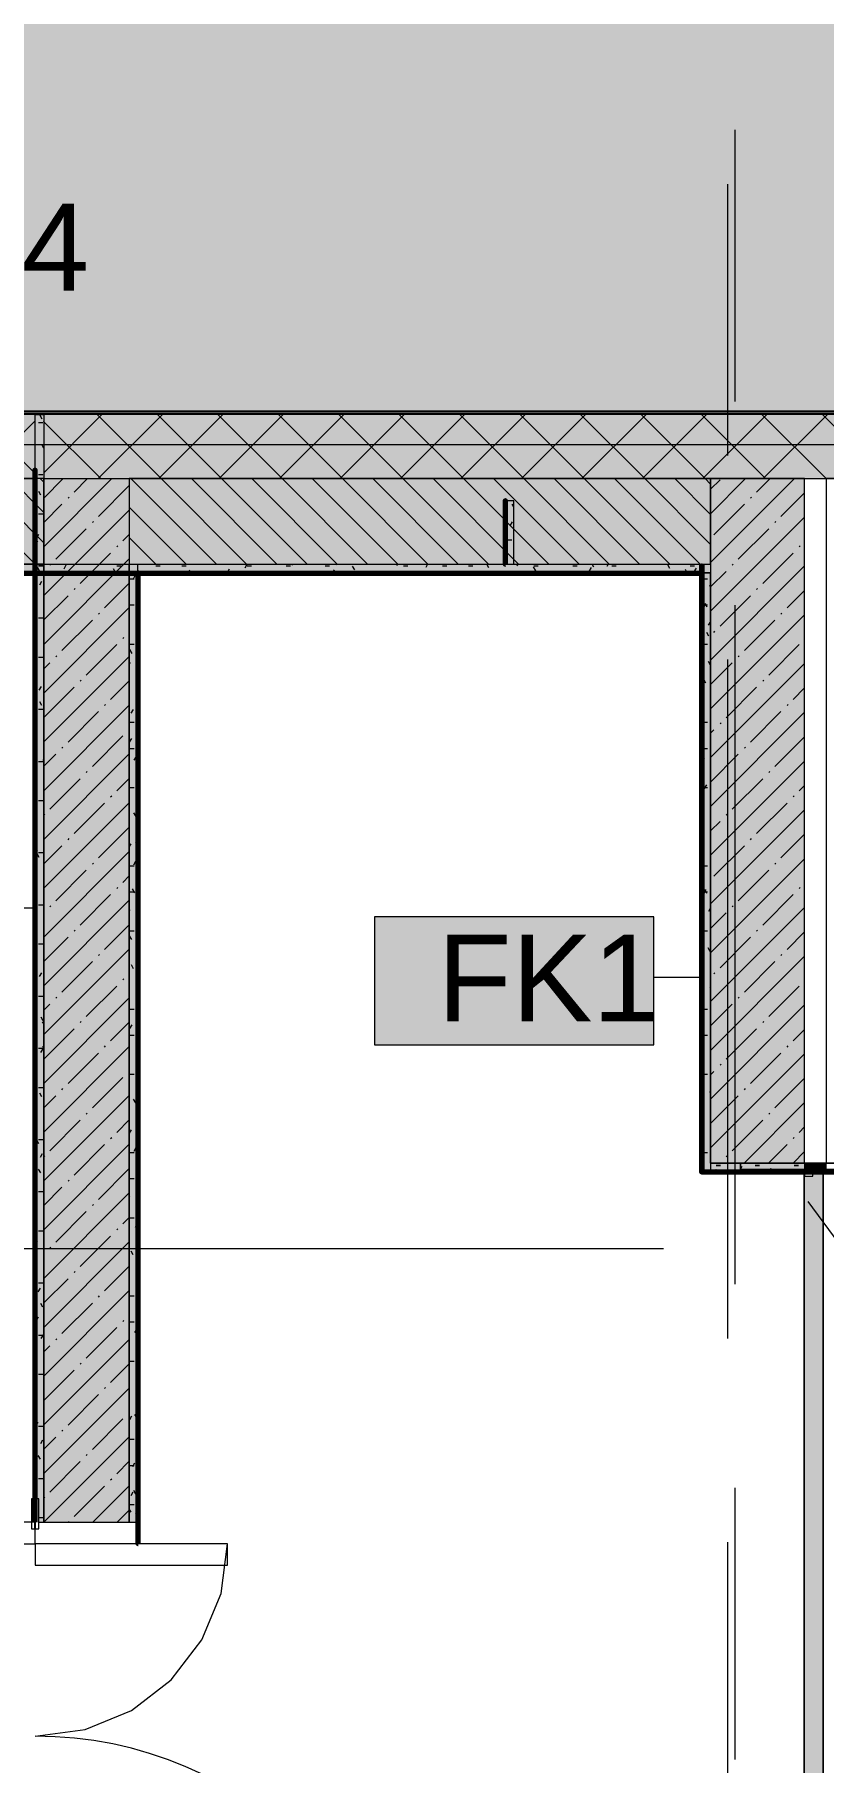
# Model space of a CAD drawing. Header units: millimetres. Extents: x -3817 to 677485, y -22715 to 103890.
# Drawn here: x 588856 to 590702, y 14075 to 18115 of the extents above; entities that cross this region are included whole.
import ezdxf

# ---------------------------------------------------------------- set-up
doc = ezdxf.new("R2010")
doc.units = ezdxf.units.MM
doc.layers.add('PDF _Геометрия', color=7, linetype='Continuous', true_color=0x1d1d1d)
doc.layers.add('PDF _Сплошная заливка', color=7, linetype='Continuous', true_color=0xffffff)
doc.layers.add('PDF _Текст', color=7, linetype='Continuous')
doc.styles.add('PDF GOST-Common', font='arial.ttf')

msp = doc.modelspace()

# ---------------------------------------------------------------- hatches: boundary and pattern name
at = {"layer": 'PDF _Сплошная заливка', "true_color": 0xd4d4d4, "transparency": 33554559}
msp.add_hatch(color=254, dxfattribs=at).paths.add_polyline_path([(551323.7, 16651.8), (551900.1, 16651.8), (551900.1, 17234.9), (590928.1, 17234.9), (590928.1, 25765.2), (586096.2, 25765.2), (586096.2, 29274.9), (549759, 29274.9), (549759, 16651.8), (550593, 16651.8)])
at = {"layer": 'PDF _Сплошная заливка', "transparency": 33554559}
h = msp.add_hatch(color=256, dxfattribs=at)
h.paths.add_polyline_path([(585778.1, 17076.9), (587578.1, 17076.9), (587578.1, 17226.9), (585778.1, 17226.9)], flags=0)
h.paths.add_polyline_path([(584278.1, 17076.9), (584278.1, 17226.9), (582195.1, 17226.9), (582195.1, 17076.9), (584206.9, 17076.9)], flags=0)
h.paths.add_polyline_path([(585178.1, 17076.9), (585408.1, 17076.9), (585408.1, 17226.9), (585178.1, 17226.9)], flags=0)
h.paths.add_polyline_path([(588858.1, 17076.9), (588858.1, 17226.9), (588478.1, 17226.9), (588478.1, 17076.9), (588591.4, 17076.9)], flags=0)
h.paths.add_polyline_path([(591155.8, 17076.9), (591155.8, 17226.9), (588878.1, 17226.9), (588878.1, 17076.9), (590783.6, 17076.9)], flags=0)
h.paths.add_polyline_path([(581284, 17076.9), (581395.1, 17076.9), (581395.1, 17226.9), (577788.4, 17226.9), (577788.4, 17076.9), (579822.5, 17076.9)], flags=0)
h.paths.add_polyline_path([(576588.4, 17076.9), (576588.4, 17226.9), (571968.1, 17226.9), (571968.1, 17076.9), (574678.1, 17076.9)], flags=0)
h.paths.add_polyline_path([(571053.6, 17076.9), (571168.1, 17076.9), (571168.1, 17226.9), (565028.1, 17226.9), (565028.1, 17076.9), (569592.2, 17076.9)], flags=0)
h.paths.add_polyline_path([(557900.3, 17076.9), (558928.1, 17076.9), (558928.1, 17226.9), (552208.1, 17226.9), (552208.1, 17169.9), (552058.1, 17169.9), (552058.1, 17076.9), (556828.1, 17076.9)], flags=0)
h.paths.add_polyline_path([(560092.6, 17076.9), (560428.1, 17076.9), (560428.1, 17226.9), (559828.1, 17226.9), (559828.1, 17076.9)], flags=0)
h.paths.add_polyline_path([(561328.1, 17076.9), (561928.1, 17076.9), (561928.1, 17226.9), (561328.1, 17226.9)], flags=0)
h = msp.add_hatch(color=256, dxfattribs=at)
h.paths.add_polyline_path([(588858.1, 12106.9), (588878.1, 12106.9), (588878.1, 13186.9), (588866.1, 13186.9), (588866.1, 13131.9), (588858.1, 13131.9), (588858.1, 12653.9)], flags=0)
h.paths.add_polyline_path([(588866.1, 14636.9), (588878.1, 14636.9), (588878.1, 17226.9), (588858.1, 17226.9), (588858.6, 14691.9), (588866.1, 14691.9), (588866.1, 14644.9)], flags=0)
h = msp.add_hatch(color=256, dxfattribs=at)
h.paths.add_polyline_path([(588878.1, 16876.9), (588878.1, 17076.9), (588478.1, 17076.9), (588478.1, 16876.9), (588591.4, 16876.9)], flags=0)
h.paths.add_polyline_path([(585778.1, 16876.9), (587578.1, 16876.9), (587578.1, 17076.9), (585778.1, 17076.9), (585778.1, 16955.7)], flags=0)
h.paths.add_polyline_path([(590438.1, 16876.9), (590438.1, 17076.9), (589078.1, 17076.9), (589078.1, 16876.9), (590418.1, 16876.9)], flags=0)
h = msp.add_hatch(color=256, dxfattribs=at)
h.paths.add_polyline_path([(589078.1, 12876.9), (589078.1, 13186.9), (588878.1, 13186.9), (588878.1, 12876.9)], flags=0)
h.paths.add_polyline_path([(588878.1, 14636.9), (589078.1, 14636.9), (589078.1, 17076.9), (588878.1, 17076.9), (588878.1, 16477.7)], flags=0)
for color, points in [(256, [(590658.1, 15476.9), (590658.1, 15476.9), (590658.1, 17076.9), (590438.1, 17076.9), (590438.1, 15476.9)]), (5, [(590656.6, 13097.9), (590677.6, 13097.9), (590677.6, 13107.9), (590697.6, 13107.9), (590697.6, 13097.9), (590701.6, 13097.9), (590701.6, 15455.9), (590677.6, 15455.9), (590677.6, 15445.9), (590657.6, 15445.9), (590656.6, 13107.9)]), (5, [(590677.6, 13101.1), (590677.6, 13107.9), (590697.6, 13107.9), (590697.6, 13101.1), (590701.6, 13101.1), (590701.6, 15455.9), (590677.6, 15455.9), (590677.6, 15445.9), (590657.6, 15445.9), (590656.6, 13101.1)])]:
    msp.add_hatch(color=color, dxfattribs=at).paths.add_polyline_path(points)
h = msp.add_hatch(color=256, dxfattribs=at)
h.paths.add_polyline_path([(590438.1, 16856.9), (590438.1, 16876.9), (588478.1, 16876.9), (588478.1, 16856.9), (590417.1, 16856.9)], flags=0)
h.paths.add_polyline_path([(587578.1, 16856.9), (587578.1, 16876.9), (585798.1, 16876.9), (585798.1, 16856.9), (587129.9, 16856.9)], flags=0)

# ---------------------------------------------------------------- linework, layer by layer
at = {"layer": 'PDF _Геометрия', "color": 8, "lineweight": 9, "true_color": 0x808080}
for points in [[(590928.1, 17234.9), (590928.1, 25765.2), (586096.2, 25765.2), (586096.2, 29274.9), (549759, 29274.9), (549759, 16651.8), (551900.1, 16651.8), (551900.1, 17234.9)], [(590658.1, 15455.9), (590708.1, 15455.9), (590708.1, 15476.9), (590658.1, 15476.9)]]:
    msp.add_lwpolyline(points, close=True, dxfattribs=at)
at = {"layer": 'PDF _Геометрия', "color": 253, "lineweight": 9, "true_color": 0xaaaaaa}
for points in [[(590495.5, 17257.6), (590495.5, 17892.6)], [(590478.1, 17130.6), (590478.1, 17765.6)], [(585647.8, 16876.9), (587828.1, 16876.9), (590328.1, 16876.9)], [(590495.5, 15193.8), (590495.5, 16781.3)], [(590478.1, 15066.9), (590478.1, 16654.4)], [(585647.8, 15276.9), (587828.1, 15276.9), (590328.1, 15276.9)], [(590495.5, 14082.6), (590495.5, 14717.6)], [(590478.1, 13955.6), (590478.1, 14590.6)]]:
    msp.add_lwpolyline(points, dxfattribs=at)
at = {"layer": 'PDF _Геометрия', "color": 9, "lineweight": 9, "true_color": 0xc0c0c0}
for points in [[(591155.8, 17234.9), (588478.1, 17234.9), (588478.1, 17076.9), (588858.1, 17076.9), (588858.1, 14691.9)], [(588878.1, 17076.9), (591155.8, 17076.9), (590928.1, 17076.9), (590928.1, 16856.9), (591155.8, 16856.9), (590928.1, 16856.9), (590928.1, 17076.9), (590708.1, 17076.9), (590708.1, 15476.9), (590928.1, 15476.9), (590508.1, 15476.9), (590508.1, 15456.9)], [(590948.1, 15456.9), (590928.1, 15456.9), (590708.1, 15456.9), (590928.1, 15456.9), (590928.1, 15476.9), (590438.1, 15476.9), (590438.1, 15456.9), (590658.1, 15456.9), (590508.1, 15456.9), (590508.1, 15476.9), (590438.1, 15476.9), (590658.1, 15476.9), (590658.1, 17076.9), (590438.1, 17076.9), (590438.1, 16876.9), (590438.1, 17076.9)], [(588866.1, 14636.9), (588878.1, 14636.9), (589078.1, 14636.9), (589098.1, 14636.9), (589098.1, 16876.9)], [(590417.1, 16856.9), (590438.1, 16856.9), (590418.1, 16856.9), (590418.1, 15456.9)], [(590657.6, 15465.9), (590657.6, 15445.9), (590677.6, 15445.9), (590677.6, 15455.9)]]:
    msp.add_lwpolyline(points, dxfattribs=at)
at = {"layer": 'PDF _Геометрия', "color": 7, "lineweight": 9}
for points in [[(591155.8, 17229.9), (588478.1, 17229.9)], [(591155.8, 17226.9), (588878.1, 17226.9), (588858.1, 17226.9), (588478.1, 17226.9)], [(588858.1, 17076.9), (588858.1, 17226.9), (588878.1, 17226.9), (588878.1, 17076.9), (588878.1, 16876.9), (588878.1, 14636.9), (588878.1, 16876.9), (588478.1, 16876.9), (590438.1, 16876.9), (590438.1, 16856.9), (590438.1, 15476.9), (590438.1, 16856.9)], [(591155.8, 17155.9), (588478.1, 17155.9)], [(588878.1, 16876.9), (588878.1, 17076.9), (588478.1, 17076.9)], [(590438.1, 17076.9), (589078.1, 17076.9), (589078.1, 16876.9), (589078.1, 14636.9), (589078.1, 16876.9), (589098.1, 16876.9), (590417.1, 16876.9)], [(588478.1, 16856.9), (590417.1, 16856.9)], [(590418.1, 16876.9), (590438.1, 16876.9)], [(588857.6, 16072.3), (588645.1, 16072.3)], [(590417.6, 15910.9), (590305.1, 15910.9)], [(590438.1, 15455.9), (590438.1, 15456.9), (590508.1, 15456.9)], [(590677.6, 13101.1), (590656.6, 13101.1), (590656.6, 15455.9), (590656.6, 13101.1)], [(590701.6, 13101.1), (590701.6, 15455.9), (590701.6, 13101.1), (590697.6, 13101.1)]]:
    msp.add_lwpolyline(points, dxfattribs=at)
at = {"layer": 'PDF _Геометрия', "lineweight": 9}
for points in [[(588878.1, 16927.1), (588728.3, 17076.9), (588578.3, 17226.9)], [(588858.1, 17088.5), (588719.8, 17226.9)], [(588722.7, 17076.9), (588858.1, 17212.2)], [(588878.1, 17090.8), (589014.2, 17226.9)], [(589011.2, 17076.9), (588878.1, 17209.9)], [(589352.6, 16876.9), (589152.6, 17076.9), (589002.6, 17226.9)], [(589005.6, 17076.9), (589155.6, 17226.9)], [(589494, 16876.9), (589294, 17076.9), (589144, 17226.9)], [(589147, 17076.9), (589297, 17226.9)], [(589635.4, 16876.9), (589435.4, 17076.9), (589285.4, 17226.9)], [(589288.4, 17076.9), (589438.4, 17226.9)], [(589776.9, 16876.9), (589576.9, 17076.9), (589426.9, 17226.9)], [(589429.8, 17076.9), (589579.8, 17226.9)], [(589918.3, 16876.9), (589718.3, 17076.9), (589568.3, 17226.9)], [(589571.3, 17076.9), (589721.3, 17226.9)], [(590059.7, 16876.9), (589859.7, 17076.9), (589709.7, 17226.9)], [(589712.7, 17076.9), (589862.7, 17226.9)], [(590201.1, 16876.9), (590001.1, 17076.9), (589851.1, 17226.9)], [(589854.1, 17076.9), (590004.1, 17226.9)], [(590342.5, 16876.9), (590142.5, 17076.9), (589992.5, 17226.9)], [(589995.5, 17076.9), (590145.5, 17226.9)], [(590438.1, 16922.7), (590284, 17076.9), (590134, 17226.9)], [(590137, 17076.9), (590287, 17226.9)], [(590438.1, 17064.1), (590425.4, 17076.9), (590275.4, 17226.9)], [(590278.4, 17076.9), (590428.4, 17226.9)], [(590566.8, 17076.9), (590416.8, 17226.9)], [(590419.8, 17076.9), (590569.8, 17226.9)], [(590708.2, 17076.9), (590558.2, 17226.9)], [(590561.2, 17076.9), (590711.2, 17226.9)], [(590849.7, 17076.9), (590699.7, 17226.9)], [(588857.6, 16876.9), (588657.6, 17076.9)], [(588878.1, 16997.8), (588799, 17076.9)], [(588878.1, 17068.5), (588869.8, 17076.9)], [(588878.1, 17031.5), (588923.4, 17076.9)], [(588878.1, 16917.5), (589037.5, 17076.9)], [(588949, 17045.4), (588980.4, 17076.9)], [(589006, 16988.4), (589077.3, 17059.7)], [(589281.9, 16876.9), (589081.9, 17076.9)], [(589423.3, 16876.9), (589223.3, 17076.9)], [(589564.7, 16876.9), (589364.7, 17076.9)], [(589706.1, 16876.9), (589506.1, 17076.9)], [(589847.6, 16876.9), (589647.6, 17076.9)], [(589989, 16876.9), (589789, 17076.9)], [(590130.4, 16876.9), (589930.4, 17076.9)], [(590271.8, 16876.9), (590071.8, 17076.9)], [(590413.3, 16876.9), (590213.3, 17076.9)], [(590438.1, 16993.4), (590354.7, 17076.9)], [(590438.1, 16994.9), (590520.1, 17076.9)], [(590438.1, 16880.8), (590634.2, 17076.9)], [(590438.1, 17051.9), (590460.2, 17073.9)], [(590545.7, 17045.4), (590577.1, 17076.9)], [(588878.1, 16974.5), (588920.5, 17016.9)], [(588934.7, 17031.2), (588937.1, 17033.5)], [(589211.2, 16876.9), (589078.1, 17009.9)], [(590445.9, 16945.6), (590517.2, 17016.9)], [(590531.4, 17031.2), (590533.8, 17033.5)], [(590602.7, 16988.4), (590658.1, 17043.8)], [(588878.1, 16803.5), (589078.1, 17003.5)], [(588991.8, 16974.1), (588994.1, 16976.5)], [(590438.1, 16766.8), (590658.1, 16986.8)], [(590588.5, 16974.1), (590590.8, 16976.5)], [(588906.2, 16888.6), (588977.5, 16959.9)], [(589063, 16931.4), (589078.1, 16946.4)], [(589140.5, 16876.9), (589078.1, 16939.2)], [(590502.9, 16888.6), (590574.2, 16959.9)], [(588878.1, 16689.4), (589078.1, 16889.4)], [(588963.3, 16831.6), (589034.5, 16902.8)], [(589048.8, 16917.1), (589051.2, 16919.5)], [(590559.9, 16831.6), (590631.2, 16902.8)], [(590645.5, 16917.1), (590647.9, 16919.5)], [(588892, 16874.3), (588894.3, 16876.7)], [(590438.1, 16652.7), (590658.1, 16872.7)], [(590438.1, 16823.8), (590474.4, 16860.1)], [(590488.7, 16874.3), (590491, 16876.7)], [(588949, 16817.3), (588951.4, 16819.7)], [(589020.3, 16774.5), (589078.1, 16832.4)], [(590545.7, 16817.3), (590548.1, 16819.7)], [(590617, 16774.5), (590658.1, 16815.7)], [(588878.1, 16746.4), (588934.7, 16803.1)], [(588878.1, 16575.4), (589078.1, 16775.4)], [(590460.2, 16731.8), (590531.4, 16803.1)], [(588920.5, 16674.7), (588991.8, 16746)], [(589006, 16760.3), (589008.4, 16762.7)], [(590438.1, 16538.7), (590658.1, 16758.7)], [(590517.2, 16674.7), (590588.5, 16746)], [(590602.7, 16760.3), (590605.1, 16762.7)], [(588977.5, 16617.7), (589048.8, 16689)], [(589063, 16703.3), (589065.4, 16705.6)], [(589077.3, 16717.5), (589078.1, 16718.3)], [(590445.9, 16717.5), (590448.3, 16719.9)], [(590574.2, 16617.7), (590645.5, 16689)], [(588878.1, 16461.3), (589078.1, 16661.3)], [(588878.1, 16632.4), (588892, 16646.2)], [(588906.2, 16660.5), (588908.6, 16662.9)], [(590438.1, 16595.7), (590488.7, 16646.2)], [(590438.1, 16424.6), (590658.1, 16644.6)], [(590502.9, 16660.5), (590505.3, 16662.9)], [(588963.3, 16603.5), (588965.6, 16605.8)], [(589034.5, 16560.7), (589078.1, 16604.3)], [(590559.9, 16603.5), (590562.3, 16605.8)], [(588878.1, 16518.3), (588949, 16589.2)], [(590474.4, 16517.9), (590545.7, 16589.2)], [(590631.2, 16560.7), (590658.1, 16587.6)], [(588878.1, 16347.3), (589078.1, 16547.3)], [(588934.7, 16460.9), (589006, 16532.2)], [(589020.3, 16546.4), (589022.7, 16548.8)], [(590438.1, 16310.6), (590658.1, 16530.6)], [(590531.4, 16460.9), (590602.7, 16532.2)], [(590617, 16546.4), (590619.3, 16548.8)], [(589077.3, 16489.4), (589078.1, 16490.2)], [(590438.1, 16481.6), (590445.9, 16489.4)], [(590460.2, 16503.7), (590462.5, 16506)], [(588920.5, 16446.6), (588922.9, 16449)], [(588991.8, 16403.9), (589063, 16475.2)], [(590517.2, 16446.6), (590519.5, 16449)], [(590588.5, 16403.9), (590658.1, 16473.5)], [(588878.1, 16233.2), (589078.1, 16433.2)], [(588878.1, 16404.3), (588906.2, 16432.4)], [(590438.1, 16367.6), (590502.9, 16432.4)], [(590438.1, 16196.5), (590658.1, 16416.5)], [(588892, 16304.1), (588963.3, 16375.4)], [(588977.5, 16389.6), (588979.9, 16392)], [(589048.8, 16346.9), (589078.1, 16376.2)], [(590488.7, 16304.1), (590559.9, 16375.4)], [(590574.2, 16389.6), (590576.6, 16392)], [(589034.5, 16332.6), (589036.9, 16335)], [(590631.2, 16332.6), (590633.6, 16335)], [(590645.5, 16346.9), (590658.1, 16359.5)], [(588878.1, 16119.2), (589078.1, 16319.2)], [(588878.1, 16290.2), (588880.1, 16292.2)], [(588949, 16247.1), (589020.3, 16318.3)], [(590438.1, 16082.5), (590658.1, 16302.5)], [(590474.4, 16289.8), (590476.8, 16292.2)], [(590545.7, 16247.1), (590617, 16318.3)], [(589006, 16190), (589077.3, 16261.3)], [(590438.1, 16253.5), (590460.2, 16275.6)], [(590602.7, 16190), (590658.1, 16245.4)], [(588878.1, 16176.2), (588920.5, 16218.6)], [(588878.1, 16005.1), (589078.1, 16205.1)], [(588934.7, 16232.8), (588937.1, 16235.2)], [(590445.9, 16147.3), (590517.2, 16218.6)], [(590531.4, 16232.8), (590533.8, 16235.2)], [(588906.2, 16090.2), (588977.5, 16161.5)], [(588991.8, 16175.8), (588994.1, 16178.2)], [(590438.1, 15968.4), (590658.1, 16188.4)], [(590502.9, 16090.2), (590574.2, 16161.5)], [(590588.5, 16175.8), (590590.8, 16178.2)], [(589048.8, 16118.8), (589051.2, 16121.1)], [(589063, 16133), (589078.1, 16148.1)], [(590645.5, 16118.8), (590647.9, 16121.1)], [(588878.1, 15891.1), (589078.1, 16091.1)], [(588892, 16076), (588894.3, 16078.4)], [(588963.3, 16033.2), (589034.5, 16104.5)], [(590488.7, 16076), (590491, 16078.4)], [(590559.9, 16033.2), (590631.2, 16104.5)], [(590438.1, 15854.4), (590658.1, 16074.4)], [(590438.1, 16025.4), (590474.4, 16061.7)], [(588878.1, 15948.1), (588934.7, 16004.7)], [(588949, 16019), (588951.4, 16021.3)], [(589020.3, 15976.2), (589078.1, 16034)], [(590460.2, 15933.4), (590531.4, 16004.7)], [(590545.7, 16019), (590548.1, 16021.3)], [(590617, 15976.2), (590658.1, 16017.3)], [(588878.1, 15777), (589078.1, 15977)], [(589006, 15961.9), (589008.4, 15964.3)], [(590438.1, 15740.3), (590658.1, 15960.3)], [(590602.7, 15961.9), (590605.1, 15964.3)], [(588920.5, 15876.4), (588991.8, 15947.7)], [(589077.3, 15919.2), (589078.1, 15920)], [(590445.9, 15919.2), (590448.3, 15921.5)], [(590517.2, 15876.4), (590588.5, 15947.7)], [(588977.5, 15819.4), (589048.8, 15890.7)], [(589063, 15904.9), (589065.4, 15907.3)], [(590574.2, 15819.4), (590645.5, 15890.7)], [(588878.1, 15663), (589078.1, 15863)], [(588878.1, 15834), (588892, 15847.9)], [(588906.2, 15862.1), (588908.6, 15864.5)], [(590438.1, 15797.3), (590488.7, 15847.9)], [(590438.1, 15626.3), (590658.1, 15846.3)], [(590502.9, 15862.1), (590505.3, 15864.5)], [(588963.3, 15805.1), (588965.6, 15807.5)], [(589034.5, 15762.4), (589078.1, 15805.9)], [(590559.9, 15805.1), (590562.3, 15807.5)], [(588878.1, 15720), (588949, 15790.9)], [(590474.4, 15719.6), (590545.7, 15790.9)], [(590631.2, 15762.4), (590658.1, 15789.2)], [(588878.1, 15548.9), (589078.1, 15748.9)], [(588934.7, 15662.6), (589006, 15733.8)], [(589020.3, 15748.1), (589022.7, 15750.5)], [(590438.1, 15512.2), (590658.1, 15732.2)], [(590531.4, 15662.6), (590602.7, 15733.8)], [(590617, 15748.1), (590619.3, 15750.5)], [(588991.8, 15605.5), (589063, 15676.8)], [(589077.3, 15691.1), (589078.1, 15691.9)], [(590438.1, 15683.3), (590445.9, 15691.1)], [(590460.2, 15705.3), (590462.5, 15707.7)], [(590588.5, 15605.5), (590658.1, 15675.2)], [(588878.1, 15434.9), (589078.1, 15634.9)], [(588878.1, 15605.9), (588906.2, 15634)], [(588920.5, 15648.3), (588922.9, 15650.7)], [(590438.1, 15569.2), (590502.9, 15634)], [(590517.2, 15648.3), (590519.5, 15650.7)], [(588977.5, 15591.3), (588979.9, 15593.7)], [(590516.8, 15476.9), (590658.1, 15618.2)], [(590574.2, 15591.3), (590576.6, 15593.7)], [(588892, 15505.7), (588963.3, 15577)], [(589048.8, 15548.5), (589078.1, 15577.8)], [(590488.7, 15505.7), (590559.9, 15577)], [(590645.5, 15548.5), (590658.1, 15561.1)], [(588878.1, 15320.8), (589078.1, 15520.8)], [(588949, 15448.7), (589020.3, 15520)], [(589034.5, 15534.3), (589036.9, 15536.6)], [(590573.8, 15476.9), (590617, 15520)], [(590631.2, 15534.3), (590633.6, 15536.6)], [(588878.1, 15491.9), (588880.1, 15493.9)], [(590459.8, 15476.9), (590460.2, 15477.2)], [(590474.4, 15491.5), (590476.8, 15493.9)], [(590630.9, 15476.9), (590658.1, 15504.1)], [(588934.7, 15434.5), (588937.1, 15436.8)], [(589006, 15391.7), (589077.3, 15463)], [(588878.1, 15377.8), (588920.5, 15420.2)], [(588878.1, 15206.8), (589078.1, 15406.8)], [(588906.2, 15291.9), (588977.5, 15363.2)], [(588991.8, 15377.4), (588994.1, 15379.8)], [(589048.8, 15320.4), (589051.2, 15322.8)], [(589063, 15334.7), (589078.1, 15349.7)], [(588878.1, 15092.7), (589078.1, 15292.7)], [(588892, 15277.6), (588894.3, 15280)], [(588963.3, 15234.9), (589034.5, 15306.2)], [(589020.3, 15177.9), (589078.1, 15235.7)], [(588878.1, 15149.7), (588934.7, 15206.4)], [(588949, 15220.6), (588951.4, 15223)], [(588878.1, 14978.7), (589078.1, 15178.7)], [(588920.5, 15078.1), (588991.8, 15149.3)], [(589006, 15163.6), (589008.4, 15166)], [(589063, 15106.6), (589065.4, 15108.9)], [(589077.3, 15120.8), (589078.1, 15121.6)], [(588977.5, 15021), (589048.8, 15092.3)], [(588878.1, 14864.6), (589078.1, 15064.6)], [(588878.1, 15035.7), (588892, 15049.5)], [(588906.2, 15063.8), (588908.6, 15066.2)], [(588878.1, 14921.6), (588949, 14992.5)], [(588963.3, 15006.8), (588965.6, 15009.1)], [(589034.5, 14964), (589078.1, 15007.6)], [(588878.1, 14750.6), (589078.1, 14950.6)], [(589020.3, 14949.8), (589022.7, 14952.1)], [(588934.7, 14864.2), (589006, 14935.5)], [(588991.8, 14807.2), (589063, 14878.5)], [(589077.3, 14892.7), (589078.1, 14893.5)], [(588878.1, 14807.6), (588906.2, 14835.7)], [(588878.5, 14636.9), (589078.1, 14836.5)], [(588920.5, 14850), (588922.9, 14852.3)], [(588977.5, 14792.9), (588979.9, 14795.3)], [(588892, 14707.4), (588963.3, 14778.7)], [(589048.8, 14750.2), (589078.1, 14779.5)], [(588949, 14650.4), (589020.3, 14721.7)], [(588992.5, 14636.9), (589078.1, 14722.5)], [(589034.5, 14735.9), (589036.9, 14738.3)], [(588878.1, 14693.5), (588880.1, 14695.5)], [(589049.5, 14636.9), (589077.3, 14664.6)], [(588935.5, 14636.9), (588937.1, 14638.5)]]:
    msp.add_lwpolyline(points, dxfattribs=at)
at = {"layer": 'PDF _Геометрия', "color": 253, "lineweight": 9, "true_color": 0x9b9b9b}
for points in [[(588874.3, 17215.6), (588869.3, 17224.3)], [(588878.1, 17211.7), (588877, 17209.8)], [(588866, 17208.3), (588876.1, 17208.3)], [(588878.1, 17148), (588873.3, 17156.3)], [(588878.1, 17087.1), (588877.4, 17088.3)], [(588858.7, 17056.1), (588858.1, 17055.1)], [(588866, 17086.4), (588876.1, 17086.4)], [(588871.3, 17037.9), (588866.3, 17046.6)], [(589963.3, 17025.4), (589973.4, 17025.4)], [(589978.1, 17010.6), (589974.1, 17017.5)], [(588860.1, 16996.3), (588858.1, 16999.8)], [(588866, 16994.9), (588876.1, 16994.9)], [(589973.6, 16975.5), (589968.6, 16966.8)], [(588864.2, 16928.2), (588859.2, 16936.9)], [(588865.7, 16946.4), (588860.7, 16937.7)], [(589963.3, 16934), (589973.4, 16934)], [(588860.8, 16876.9), (588856.6, 16869.7)], [(588861.7, 16878.4), (588858.1, 16872.3)], [(588905.4, 16856.9), (588904.9, 16857.8)], [(588929.7, 16874.3), (588924.7, 16865.6)], [(589046, 16857.2), (589041, 16865.9)], [(589048.9, 16873), (589059, 16873)], [(589092.1, 16850.9), (589087.1, 16842.2)], [(589140.4, 16876.5), (589140.3, 16876.9)], [(589140.4, 16873), (589150.4, 16873)], [(589201.3, 16873), (589211.4, 16873)], [(589222.2, 16856.9), (589218.7, 16862.9)], [(589311.5, 16865), (589306.8, 16856.9)], [(589353.1, 16876.2), (589348.1, 16867.5)], [(589353.7, 16873), (589363.8, 16873)], [(589445.2, 16873), (589455.2, 16873)], [(589459.1, 16876.9), (589457.8, 16874.6)], [(589536.6, 16873), (589546.7, 16873)], [(589557.2, 16863.9), (589553.1, 16856.9)], [(589563.9, 16874.6), (589562.6, 16876.9)], [(589605.5, 16863.5), (589600.5, 16872.2)], [(589625.3, 16859.9), (589623.5, 16856.9)], [(589705.5, 16876.9), (589703.5, 16873.5)], [(589719.5, 16873), (589729.5, 16873)], [(589775.8, 16876.9), (589771.5, 16869.4)], [(589810.9, 16873), (589821, 16873)], [(589871, 16858.8), (589869.9, 16856.9)], [(589871.9, 16873), (589881.9, 16873)], [(589919.3, 16868.7), (589914.6, 16876.9)], [(589987.3, 16872.7), (589984.9, 16876.9)], [(590029, 16861.6), (590023.9, 16870.3)], [(590024.3, 16873), (590034.3, 16873)], [(590066.9, 16856.9), (590065.6, 16859.1)], [(590115.7, 16873), (590125.8, 16873)], [(590158.4, 16868.8), (590153.3, 16860.1)], [(590165, 16869.8), (590160.9, 16876.9)], [(590198.2, 16876.9), (590195, 16871.3)], [(590207.2, 16873), (590217.2, 16873)], [(590342.7, 16866.8), (590337.7, 16875.5)], [(590383.6, 16856.9), (590379.3, 16864.3)], [(590390, 16873), (590400.1, 16873)], [(590404.1, 16867.7), (590399.1, 16859)], [(588872.8, 16836.7), (588867.8, 16828)], [(589079.4, 16842.5), (589089.5, 16842.5)], [(590420.5, 16842.5), (590430.6, 16842.5)], [(590438.1, 16823.5), (590436.2, 16826.8)], [(589079.4, 16781.6), (589089.5, 16781.6)], [(590420.5, 16781.6), (590430.6, 16781.6)], [(590426.4, 16784.5), (590421.4, 16775.8)], [(590430.1, 16776.4), (590425, 16785.1)], [(588866, 16751.1), (588876.1, 16751.1)], [(590437.6, 16742.8), (590432.5, 16734.1)], [(589079.4, 16690.1), (589089.5, 16690.1)], [(590420.5, 16690.1), (590430.6, 16690.1)], [(590434.2, 16708.4), (590429.1, 16717.1)], [(588866, 16659.7), (588876.1, 16659.7)], [(589079.9, 16646.8), (589078.1, 16643.7)], [(589084.7, 16668.4), (589079.6, 16677.1)], [(590438.1, 16640.6), (590433.2, 16649.1)], [(588860.6, 16632.6), (588858.1, 16628.4)], [(590427.1, 16598.7), (590422.1, 16607.4)], [(588871.7, 16591), (588866.7, 16582.3)], [(588866, 16537.7), (588876.1, 16537.7)], [(588873.5, 16546.4), (588868.5, 16555.1)], [(588878.1, 16541.1), (588877.8, 16540.7)], [(589087, 16537.1), (589081.9, 16528.4)], [(589079.4, 16507.3), (589089.5, 16507.3)], [(590420, 16489), (590418.1, 16492.3)], [(590420.5, 16507.3), (590430.6, 16507.3)], [(589082.9, 16469.1), (589078.1, 16460.8)], [(589079.4, 16446.3), (589089.5, 16446.3)], [(590421.2, 16470.7), (590418.1, 16465.3)], [(590420.5, 16446.3), (590430.6, 16446.3)], [(588866, 16415.8), (588876.1, 16415.8)], [(588878.1, 16416.5), (588876.6, 16419.1)], [(589094, 16427.5), (589089, 16418.7)], [(590424.1, 16421), (590419.1, 16429.7)], [(590428.3, 16361), (590423.3, 16352.3)], [(588859.3, 16327.1), (588858.1, 16329.2)], [(588866, 16324.4), (588876.1, 16324.4)], [(589079.4, 16354.9), (589089.5, 16354.9)], [(590420.5, 16354.9), (590430.6, 16354.9)], [(589093.9, 16286.6), (589088.9, 16295.3)], [(588862.5, 16209.2), (588858.1, 16201.7)], [(588867.5, 16191), (588862.5, 16199.7)], [(588866, 16202.5), (588876.1, 16202.5)], [(589081.8, 16223.4), (589078.1, 16217)], [(589098, 16218.5), (589093, 16227.2)], [(589079.4, 16172), (589089.5, 16172)], [(589092.9, 16181.7), (589087.9, 16173)], [(589098.1, 16157.4), (589097.1, 16159.2)], [(590420.5, 16172), (590430.6, 16172)], [(588866, 16080.5), (588876.1, 16080.5)], [(589079.4, 16111), (589089.5, 16111)], [(589090.9, 16108.9), (589085.9, 16117.6)], [(590420.5, 16111), (590430.6, 16111)], [(590427.2, 16115.3), (590422.2, 16106.6)], [(590429.3, 16107.2), (590424.2, 16116)], [(589079.8, 16067.2), (589078.1, 16070.1)], [(590438.1, 16073.2), (590433.3, 16064.9)], [(589083.9, 15999.2), (589078.8, 16007.9)], [(589079.4, 16019.6), (589089.5, 16019.6)], [(590420.5, 16019.6), (590430.6, 16019.6)], [(588861.4, 15963.5), (588858.1, 15957.9)], [(588866, 15989.1), (588876.1, 15989.1)], [(590437.4, 15971.2), (590432.4, 15979.9)], [(588872.5, 15921.8), (588867.5, 15913.1)], [(589087.9, 15931.1), (589082.9, 15939.9)], [(590438.1, 15890.3), (590436.3, 15887.2)], [(588866, 15867.2), (588876.1, 15867.2)], [(589079.4, 15836.7), (589089.5, 15836.7)], [(590420.5, 15836.7), (590430.6, 15836.7)], [(588876.8, 15809.2), (588871.7, 15817.9)], [(588878.1, 15809.6), (588874.6, 15803.5)], [(589083.7, 15799.9), (589078.7, 15791.2)], [(589079.4, 15775.7), (589089.5, 15775.7)], [(590423.3, 15751.8), (590418.3, 15760.6)], [(590420.5, 15775.7), (590430.6, 15775.7)], [(588866, 15745.3), (588876.1, 15745.3)], [(588875.5, 15744.1), (588870.5, 15735.4)], [(588878.1, 15745.9), (588875.8, 15749.9)], [(589079.4, 15684.3), (589089.5, 15684.3)], [(590420.5, 15684.3), (590430.6, 15684.3)], [(588866, 15653.8), (588876.1, 15653.8)], [(588873.8, 15631.5), (588868.8, 15640.2)], [(590438.1, 15646.5), (590435.2, 15641.5)], [(588862.6, 15589.9), (588858.1, 15597.7)], [(589093.1, 15617.4), (589088.1, 15626.1)], [(589082.6, 15554.2), (589078.1, 15546.4)], [(588866.7, 15521.9), (588861.7, 15530.6)], [(588866, 15531.9), (588876.1, 15531.9)], [(589093.7, 15512.5), (589088.7, 15503.8)], [(588874.4, 15498.4), (588869.4, 15489.7)], [(589079.4, 15501.4), (589089.5, 15501.4)], [(589098.1, 15486.8), (589096.3, 15490)], [(590420.5, 15501.4), (590430.6, 15501.4)], [(588870.8, 15453.8), (588865.8, 15462.5)], [(589079.4, 15440.5), (589089.5, 15440.5)], [(588859.6, 15412.2), (588858.1, 15414.8)], [(588866, 15410), (588876.1, 15410)], [(589079, 15398), (589078.1, 15399.5)], [(589098.1, 15398.2), (589095.8, 15394.2)], [(588866, 15318.5), (588876.1, 15318.5)], [(589079.4, 15349), (589089.5, 15349)], [(589096.7, 15334.8), (589091.7, 15326.1)], [(588862.2, 15294.3), (588858.1, 15287.3)], [(589087.1, 15262), (589082.1, 15270.7)], [(588866, 15196.6), (588876.1, 15196.6)], [(588869.2, 15184.6), (588864.2, 15175.9)], [(588876, 15140.1), (588870.9, 15148.8)], [(589079.4, 15166.1), (589089.5, 15166.1)], [(588865.1, 15116.6), (588860.1, 15107.9)], [(588866, 15074.7), (588876.1, 15074.7)], [(588876.3, 15075), (588871.3, 15066.3)], [(589079.4, 15105.2), (589089.5, 15105.2)], [(589095.6, 15089.1), (589090.6, 15080.4)], [(589079.4, 15013.7), (589089.5, 15013.7)], [(588866, 14983.3), (588876.1, 14983.3)], [(588861.8, 14920.7), (588858.1, 14927.1)], [(588864.1, 14870.9), (588859, 14862.2)], [(589083.4, 14885), (589078.4, 14876.3)], [(589096.4, 14880.2), (589091.4, 14888.9)], [(588866, 14861.3), (588876.1, 14861.3)], [(588875.2, 14829.2), (588870.2, 14820.5)], [(589079.4, 14830.9), (589089.5, 14830.9)], [(588870, 14784.7), (588865, 14793.4)], [(589098.1, 14816.3), (589095.5, 14820.9)], [(589079.4, 14769.9), (589089.5, 14769.9)], [(589090.5, 14775.3), (589085.4, 14766.6)], [(588866, 14739.4), (588876.1, 14739.4)], [(589086.4, 14707.3), (589081.4, 14698.6)], [(589093.4, 14702.5), (589088.4, 14711.2)], [(589082.3, 14660.8), (589078.1, 14668)], [(589079.4, 14678.5), (589089.5, 14678.5)], [(589097.5, 14665.7), (589092.5, 14657)], [(588866.1, 14648), (588876.1, 14648)]]:
    msp.add_lwpolyline(points, dxfattribs=at)
at = {"layer": 'PDF _Геометрия', "color": 231, "lineweight": 70, "true_color": 0xff80c0}
for points in [[(588858.1, 14691.9), (588858.1, 17096.9), (588857.1, 17096.9), (588857.1, 14636.9)], [(588478.1, 16856.9), (588478.1, 16855.9), (590417.1, 16855.9), (590417.1, 15455.9), (590418.1, 15455.9), (590438.1, 15455.9), (590848.1, 15455.9), (590848.1, 15456.9), (590708.1, 15456.9)], [(590417.1, 16876.9), (590417.1, 16856.9)], [(590418.1, 15456.9), (590418.1, 15455.9), (590418.1, 16876.9)], [(590658.1, 15456.9), (590508.1, 15456.9)]]:
    msp.add_lwpolyline(points, dxfattribs=at)
at = {"layer": 'PDF _Геометрия', "color": 7, "lineweight": 70, "true_color": 0xffd2ff}
msp.add_lwpolyline([(589958.1, 16876.9), (589958.1, 17024.9), (589957.1, 17024.9), (589957.1, 16876.9)], close=True, dxfattribs=at)
at = {"layer": 'PDF _Геометрия', "color": 9, "lineweight": 9, "true_color": 0xc0c0c0}
msp.add_lwpolyline([(589978.1, 16876.9), (589978.1, 17024.9), (589958.1, 17024.9), (589958.1, 16876.9)], close=True, dxfattribs=at)
at = {"layer": 'PDF _Геометрия', "color": 231, "lineweight": 9, "true_color": 0xff80c0}
for points in [[(590417.1, 16856.9), (588478.1, 16856.9)], [(590418.1, 16876.9), (590417.1, 16876.9)], [(590508.1, 15456.9), (590438.1, 15456.9)]]:
    msp.add_lwpolyline(points, dxfattribs=at)
at = {"layer": 'PDF _Геометрия', "color": 253, "lineweight": 9, "true_color": 0x9b9b9b}
for points in [[(588863.3, 16868.9), (588868.3, 16860.2)], [(588876.1, 16873), (588866, 16873)], [(590449.8, 15462), (590452.8, 15456.9)], [(590461.1, 15470.9), (590451, 15470.9)], [(590469.4, 15456.9), (590469.6, 15457.3)], [(590506.3, 15459.7), (590511.3, 15468.4), (590508.1, 15462.9)], [(590552.5, 15470.9), (590542.4, 15470.9)], [(590575, 15456.9), (590579.3, 15464.3)], [(590627.5, 15459), (590628.8, 15456.9)], [(590643.9, 15470.9), (590633.9, 15470.9)]]:
    msp.add_lwpolyline(points, close=True, dxfattribs=at)
at = {"layer": 'PDF _Геометрия', "color": 231, "lineweight": 70, "true_color": 0xff80c0}
msp.add_lwpolyline([(589099.1, 14587.1), (589099.1, 16856.9), (589098.1, 16856.9), (589098.1, 14587.1)], close=True, dxfattribs=at)
at = {"layer": 'PDF _Геометрия', "color": 7, "lineweight": 9}
for points in [[(590305.1, 16052.8), (589652, 16052.8), (589652, 15752.8), (590305.1, 15752.8)], [(590656.6, 15455.9), (590656.6, 13097.9)], [(590701.6, 15455.9), (590701.6, 13097.9)]]:
    msp.add_lwpolyline(points, close=True, dxfattribs=at)
at = {"layer": 'PDF _Геометрия', "color": 250, "lineweight": 9, "true_color": 0x3c3c3c}
msp.add_lwpolyline([(590694.3, 13122.1), (591206.6, 14655.2), (591431.9, 14655.2), (591206.6, 14655.2), (590666.6, 15387.2)], dxfattribs=at)
at = {"layer": 'PDF _Геометрия', "color": 253, "lineweight": 13, "true_color": 0xaaaaaa}
for points in [[(588849.1, 14621.9), (588857.1, 14621.9), (588857.1, 14691.9), (588849.1, 14691.9)], [(588858.1, 14621.9), (588866.1, 14621.9), (588866.1, 14691.9), (588858.1, 14691.9)], [(588858.1, 14586.9), (588858.1, 14636.9), (588778.1, 14636.9), (588778.1, 14576.9), (588808.1, 14576.9), (588808.1, 14586.9)], [(588857.1, 14621.9), (588858.1, 14621.9), (588858.1, 14636.9), (588857.1, 14636.9)], [(589308.1, 14586.9), (588858.1, 14586.9), (588858.1, 14536.9), (589308.1, 14536.9)]]:
    msp.add_lwpolyline(points, close=True, dxfattribs=at)
at = {"layer": 'PDF _Геометрия', "color": 253, "lineweight": 9, "true_color": 0xaaaaaa}
msp.add_lwpolyline([(589758.1, 13236.9, 0.414213), (588858.1, 14136.9), (588974.6, 14152.2), (589083.1, 14197.1), (589176.3, 14268.7), (589247.8, 14361.9), (589292.8, 14470.4), (589308.1, 14586.9)], format="xyb", dxfattribs=at)
at = {"layer": 'PDF _Сплошная заливка', "color": 7, "lineweight": 35, "true_color": 0xffd2ff, "transparency": 33554559}
msp.add_solid([(589957.1, 16876.9), (589958.1, 16876.9), (589957.1, 17024.9)], dxfattribs=at)
at = {"layer": 'PDF _Сплошная заливка', "lineweight": 35, "transparency": 33554559}
for points in [[(589978.1, 16876.9), (589978.1, 17024.9), (589958.1, 16876.9), (589958.1, 17024.9)], [(589098.1, 14636.9), (589098.1, 16876.9), (589078.1, 14636.9), (589078.1, 16876.9)], [(590438.1, 15455.9), (590438.1, 16856.9), (590418.1, 15455.9), (590418.1, 16856.9)], [(590438.1, 15456.9), (590508.1, 15456.9), (590438.1, 15476.9), (590508.1, 15476.9)], [(590658.1, 15456.9), (590658.1, 15476.9), (590438.1, 15456.9), (590438.1, 15476.9)], [(590658.1, 15456.9), (590658.1, 15476.9), (590508.1, 15456.9), (590508.1, 15476.9)]]:
    msp.add_solid(points, dxfattribs=at)
at = {"layer": 'PDF _Сплошная заливка', "color": 254, "lineweight": 35, "true_color": 0xffb9dc, "transparency": 33554559}
msp.add_solid([(590418.1, 16876.9), (590417.1, 16876.9), (590417.1, 16856.9)], dxfattribs=at)
at = {"layer": 'PDF _Сплошная заливка', "lineweight": 9, "transparency": 33554559}
msp.add_solid([(590305.1, 16052.8), (589652, 16052.8), (590305.1, 15752.8), (589652, 15752.8)], dxfattribs=at)
at = {"layer": 'PDF _Сплошная заливка', "color": 1, "lineweight": 35, "transparency": 33554559}
msp.add_solid([(590708.1, 15455.9), (590708.1, 15476.9), (590658.1, 15455.9), (590658.1, 15476.9)], dxfattribs=at)

# ---------------------------------------------------------------- texts
at = {"layer": 'PDF _Текст', "char_height": 203.2, "attachment_point": 4, "style": 'PDF GOST-Common'}
for s, insert in [('FK14FK14', (587627.3, 17618.3)), ('FK1', (589799.1, 15909.4))]:
    msp.add_mtext(s, dxfattribs=dict(at, insert=insert))

doc.saveas('drawing.dxf')
